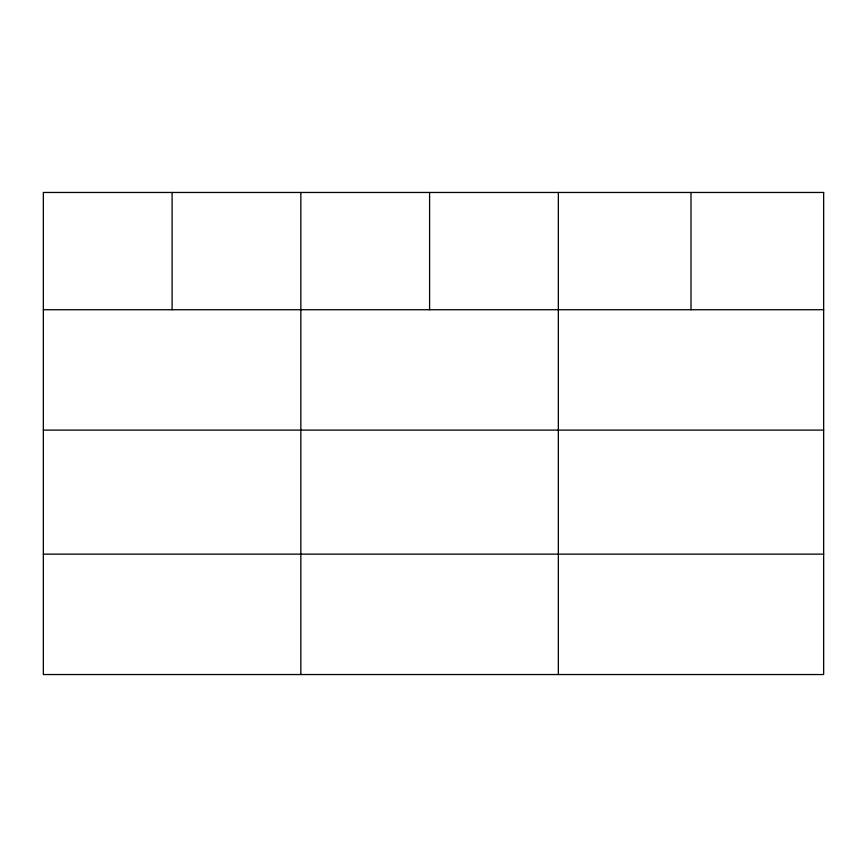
<?xml version="1.0" encoding="UTF-8"?>
<svg xmlns="http://www.w3.org/2000/svg" width="867" height="867" viewBox="0 0 867 867"><rect width="100%" height="100%" fill="white"/><g stroke="black" fill="none" stroke-linecap="round" stroke-linejoin="round"><path stroke-width="1.3" d="M43.35 309.725L823.65 309.725M43.35 430.108L823.65 430.108M43.35 554.143L823.65 554.143M690.999 192.463L690.999 309.725M558.348 192.463L558.348 674.537M429.598 192.463L429.598 309.725M300.849 192.463L300.849 674.537M172.1 192.463L172.1 309.725M823.65 192.463L43.35 192.463L43.35 674.537L823.65 674.537L823.65 192.463"/></g></svg>
